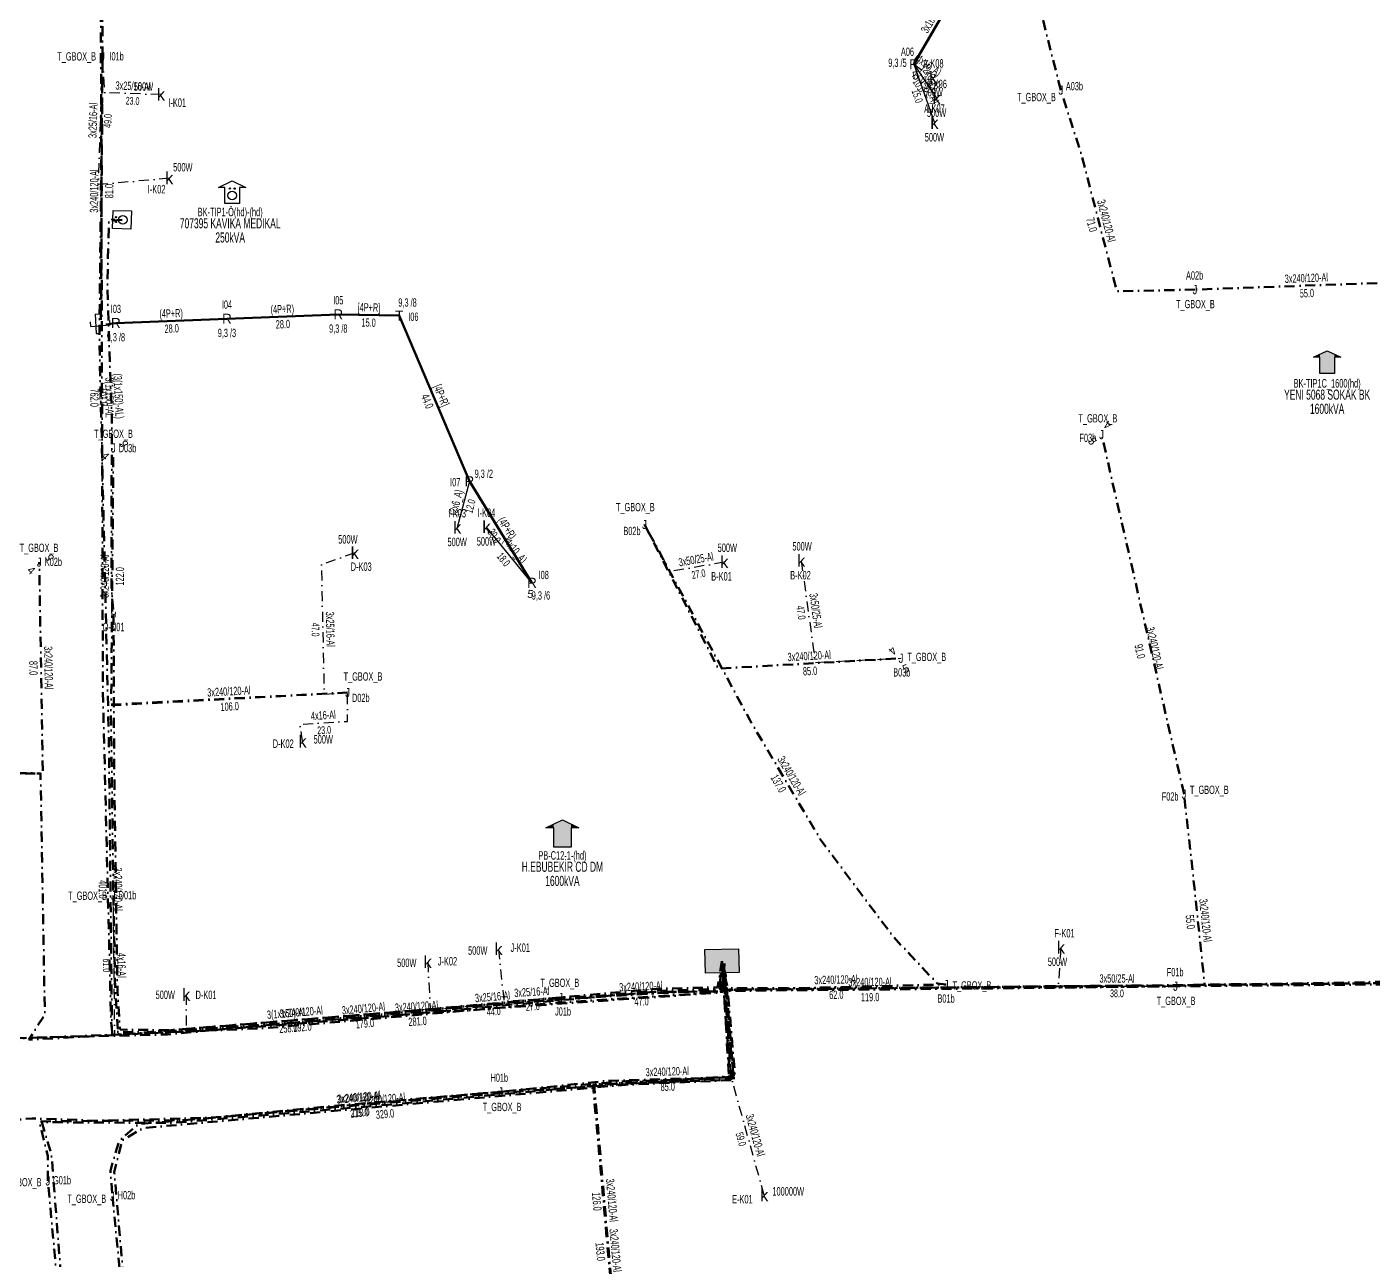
# Model space of a CAD drawing. Header units: millimetres. Extents: x 563565 to 566167, y 4094172 to 4096697.
# Drawn here: x 564197.9 to 564530.9, y 4095057.3 to 4095362.3 of the extents above; entities that cross this region are included whole.
import ezdxf
from ezdxf.enums import TextEntityAlignment as Align

# ---------------------------------------------------------------- set-up
doc = ezdxf.new("R2010")
doc.units = ezdxf.units.MM
doc.linetypes.add('DASHDOT', pattern=[5, 2.5, -1.25, 0, -1.25])
for name, color, linetype, lineweight in [('DIREK_AG_MEVCUT', 120, 'Continuous', 25), ('DIREK_BOX_YENI', 5, 'Continuous', 25), ('HAT_ABONE_HAVAI_MEVCUT', 56, 'Continuous', 30), ('HAT_ABONE_YERALTI_MEVCUT', 56, 'DASHDOT', 30), ('HAT_ABONE_YERALTI_YENI', 30, 'DASHDOT', 30), ('HAT_AG_HAVAI_BYSK', 3, 'Continuous', 50), ('HAT_AG_HAVAI_MEVCUT', 126, 'Continuous', 50), ('HAT_AG_HAVAI_YENI', 3, 'Continuous', 50), ('HAT_BOX_YERALTI_YENI', 5, 'DASHDOT', 50), ('HAT_OG_YERALTI_MEVCUT', 48, 'DASHDOT', 70), ('HAT_OG_YERALTI_YENI', 1, 'DASHDOT', 70), ('KOFRE_ABONE_MEVCUT', 6, 'Continuous', 25), ('NODE_OG_YENI', 5, 'Continuous', 25), ('TRAFO_MEVCUT', 5, 'Continuous', 30), ('TRAFO_TADILAT_BYSK', 5, 'Continuous', 30), ('TRAFO_YENI', 5, 'Continuous', 30)]:
    doc.layers.add(name, color=color, linetype=linetype, lineweight=lineweight)
doc.layers.add('DIREK_AG_TADILAT_BYSK', color=3, linetype='Continuous')
doc.layers.add('NIA_AG', color=5, linetype='Continuous')
doc.styles.add('Direk', font='B_CAD')
doc.styles.get("Standard").update_dxf_attribs({"font": 'Arial'})

# ---------------------------------------------------------------- blocks, each defined once
blk = doc.blocks.new('AG_NIA', base_point=(-64.4296, 129.8924))
at = {"layer": 'NIA_AG'}
for p, q in [((-64.429604, 132.292432), (-65.529604, 132.292432)), ((-64.429604, 127.492432), (-64.429604, 132.292432)), ((-64.429604, 127.492432), (-65.529604, 127.492432))]:
    blk.add_line(p, q, dxfattribs=at)
blk = doc.blocks.new('YENI_BINA_KARE')
blk.add_hatch(color=5).paths.add_polyline_path([(-2.25, -2.25), (2.25, -2.25), (2.25, 2.25), (-2.25, 2.25)])
at = {"layer": 'TRAFO_TADILAT_BYSK', "linetype": 'Continuous'}
for p, q in [((-2.25, -2.25), (-2.25, 2.25)), ((-2.25, 2.25), (2.25, 2.25)), ((0, 1.8), (0, 2.7)), ((2.25, 2.25), (2.25, -2.25)), ((2.25, -2.25), (-2.25, -2.25))]:
    blk.add_line(p, q, dxfattribs=at)
blk = doc.blocks.new('YENI_BETKOSK')
at = {"layer": 'TRAFO_YENI', "linetype": 'Continuous'}
for p, q in [((-3.4, 2), (0, 3.6)), ((0, 3.6), (3.4, 2)), ((-1.8, 2), (-3.4, 2)), ((-1.8, -2), (-1.8, 2)), ((3.4, 2), (1.8, 2)), ((1.8, 2), (1.8, -2)), ((1.8, -2), (-1.8, -2))]:
    blk.add_line(p, q, dxfattribs=at)
for points in [[(-1.8, 2.752941), (0, -2), (0, 3.6)], [(0, -2), (0, 3.6), (1.8, -2)], [(0, 3.6), (1.8, -2), (1.8, 2.752941)], [(-3.4, 2), (-1.8, 2), (-1.8, 2.752941)], [(-1.8, -2), (-1.8, 2.752941), (0, -2)], [(1.8, 2), (1.8, 2.752941), (3.4, 2)]]:
    blk.add_solid(points, dxfattribs=at)
blk = doc.blocks.new('MEV_OZELBINA_KARE')
at = {"layer": 'TRAFO_MEVCUT', "linetype": 'Continuous'}
for p, q in [((-2.25, 2.25), (2.25, 2.25)), ((-2.25, -2.25), (-2.25, 2.25)), ((0, 1.8), (0, 2.7)), ((2.25, 2.25), (2.25, -2.25)), ((2.25, -2.25), (-2.25, -2.25))]:
    blk.add_line(p, q, dxfattribs=at)
for centre, radius in [((0, -0.215091), 1.049264), ((-0.592312, 1.488957), 0.15614), ((0.592312, 1.488957), 0.15614)]:
    blk.add_circle(centre, radius, dxfattribs=at)
blk = doc.blocks.new('MEV_MBK_OZEL')
at = {"layer": 'TRAFO_MEVCUT', "linetype": 'Continuous'}
for p, q in [((-3.4, 2), (0, 3.6)), ((0, 3.6), (3.4, 2)), ((-1.8, 2), (-3.4, 2)), ((-1.8, -2), (-1.8, 2)), ((1.8, 2), (1.8, -2)), ((3.4, 2), (1.8, 2)), ((1.8, -2), (-1.8, -2))]:
    blk.add_line(p, q, dxfattribs=at)
for centre, radius in [((0, 0), 1.049264), ((-0.592312, 1.704048), 0.15614), ((0.592312, 1.704048), 0.15614)]:
    blk.add_circle(centre, radius, dxfattribs=at)

msp = doc.modelspace()

# ---------------------------------------------------------------- linework, layer by layer
at = {"layer": 'HAT_ABONE_HAVAI_MEVCUT'}
for p, q in [((564417.34, 4095353.01), (564422.41, 4095338.52)), ((564417.34, 4095353.01), (564422.95, 4095344.6)), ((564307.33, 4095249.89), (564304.32, 4095238.43)), ((564322.82, 4095224.77), (564311.56, 4095238.55))]:
    msp.add_line(p, q, dxfattribs=at)
at = {"layer": 'HAT_ABONE_YERALTI_MEVCUT', "flags": 128}
msp.add_lwpolyline([(564417.34, 4095353.01), (564422.12, 4095349.67)], dxfattribs=at)
at = {"layer": 'HAT_ABONE_YERALTI_YENI', "flags": 128}
for points in [[(564233.08, 4095324.84), (564215.56298, 4095323.245169), (564216.551257, 4095354.878108)], [(564231.02, 4095345.52), (564217.097206, 4095346.010642), (564216.551257, 4095354.878108)], [(564370.42, 4095229.9), (564357.037922, 4095227.537594), (564350.672002, 4095239.205895)], [(564278.98, 4095232.14), (564270.707406, 4095229.263867), (564271.399929, 4095197.20006), (564277.216, 4095197.619)], [(564389.46, 4095230.22), (564392.930301, 4095205.049436), (564414.145431, 4095206.101887)], [(564266.06, 4095185.52), (564265.411806, 4095189.788606), (564277.184694, 4095190.481129), (564277.216, 4095197.619)], [(564237.27, 4095122.86), (564237.24589, 4095113.826635), (564219.586558, 4095112.857103), (564219.243, 4095147.447)], [(564314.563507, 4095134.170886), (564315.864225, 4095121.278708), (564329.929, 4095122.185)], [(564453.71, 4095134.56), (564453.084441, 4095125.073081), (564482.073, 4095124.973)], [(564297.023255, 4095130.974733), (564297.673556, 4095119.219215), (564328.733204, 4095121.830026), (564329.929, 4095122.185)], [(564380.303571, 4095073.276032), (564372.245672, 4095102.023131), (564370.176752, 4095126.5235), (564369.839, 4095131.222)]]:
    msp.add_lwpolyline(points, dxfattribs=at)
at = {"layer": 'HAT_AG_HAVAI_BYSK'}
for p in [(564274.9, 4095291.15), (564307.33, 4095249.89)]:
    msp.add_line(p, (564290, 4095290.861), dxfattribs=at)
at = {"layer": 'HAT_AG_HAVAI_MEVCUT'}
for p, q in [((564219.87, 4095289.01), (564247.35, 4095290.07)), ((564274.9, 4095291.15), (564247.35, 4095290.07)), ((564307.33, 4095249.89), (564322.82, 4095224.77))]:
    msp.add_line(p, q, dxfattribs=at)
at = {"layer": 'HAT_AG_HAVAI_YENI'}
msp.add_line((564432.67, 4095379.49), (564417.34, 4095353.01), dxfattribs=at)
at = {"layer": 'HAT_BOX_YERALTI_YENI', "flags": 128}
for points in [[(564216.551257, 4095354.878108), (564216.300929, 4095425.970911), (564246.100185, 4095427.231303)], [(564453.681704, 4095346.640562), (564442.582024, 4095390.209311), (564440.532061, 4095399.637189)], [(564216.551257, 4095354.878108), (564215.767837, 4095285.309548), (564218.149595, 4095184.883052), (564218.92953, 4095113.046604), (564256.902555, 4095114.602876), (564328.179792, 4095120.827962), (564370.133536, 4095123.623444), (564369.839, 4095131.222)], [(564219.87, 4095289.01), (564216.154374, 4095288.430146), (564216.551257, 4095354.878108)], [(564486.88089, 4095297.282513), (564467.562355, 4095296.861319), (564458.739614, 4095330.801862), (564453.681704, 4095346.640562)], [(564542.111925, 4095299.268399), (564486.88089, 4095297.282513)], [(564484.172498, 4095172.510363), (564463.78, 4095261.409)], [(564277.216, 4095197.619), (564218.7156, 4095194.649287), (564219.24965, 4095258.107692)], [(564425.317, 4095125.439), (564423.103379, 4095125.6698), (564412.34264, 4095137.069791), (564394.160441, 4095161.343856), (564376.722024, 4095190.837017), (564350.672002, 4095239.205895)], [(564350.672002, 4095239.205895), (564368.925228, 4095203.540785), (564414.145431, 4095206.101887)], [(564166.84, 4095178.083), (564201.779069, 4095177.538485), (564200.910096, 4095229.882613)], [(564277.216, 4095197.619), (564218.627916, 4095194.482205), (564219.243, 4095147.447)], [(564369.839, 4095131.222), (564369.516868, 4095123.435876), (564219.242188, 4095112.902604), (564198.334514, 4095111.746886), (564202.290342, 4095117.984924), (564201.225312, 4095177.62665), (564166.84, 4095178.083)], [(564482.073, 4095124.973), (564489.274928, 4095125.423083), (564485.943894, 4095156.752815), (564484.172498, 4095172.510363)], [(564219.243, 4095147.447), (564219.694659, 4095124.286898), (564220.396878, 4095113.051408), (564311.334125, 4095120.424698), (564370.437484, 4095124.403935), (564369.839, 4095131.222)], [(564203.047, 4095076.827), (564203.004012, 4095082.969164), (564200.926443, 4095091.556447), (564236.452864, 4095091.833456), (564323.471248, 4095099.236463), (564371.763342, 4095102.48164), (564369.839, 4095131.222)], [(564231.551767, 4094941.35704), (564219.476799, 4095078.971867), (564221.415863, 4095086.866628), (564226.594063, 4095089.893931), (564345.955992, 4095100.621703), (564372.797819, 4095101.795352), (564369.839, 4095131.222)], [(564369.839, 4095131.222), (564371.59009, 4095102.495265), (564341.119087, 4095101.536388), (564315.074158, 4095098.880768)], [(564369.839, 4095131.222), (564369.748724, 4095123.985914), (564329.929, 4095122.185)], [(564334.393691, 4094983.958636), (564348.256293, 4094985.369046), (564345.316249, 4095018.362876), (564337.911407, 4095100.634506), (564372.756376, 4095102.703426), (564370.687456, 4095126.877123), (564369.839, 4095131.222)], [(564337.65507, 4095042.304219), (564343.247115, 4095043.216301), (564338.238036, 4095100.578264), (564371.014085, 4095102.538293), (564372.538553, 4095102.538293), (564370.793043, 4095127.676842), (564369.839, 4095131.222)], [(564369.839, 4095131.222), (564370.863498, 4095124.058555), (564425.317, 4095125.439)], [(564369.839, 4095131.222), (564370.365045, 4095123.821314), (564442.600501, 4095124.513837), (564482.073, 4095124.973)], [(564329.929, 4095122.185), (564232.643348, 4095113.066623), (564195.911938, 4095112.166344), (564194.471491, 4095110.99598), (564152.676489, 4095102.915187)], [(564315.074158, 4095098.880768), (564245.33035, 4095092.583873), (564225.434169, 4095090.873341), (564220.662687, 4095086.732055), (564218.502016, 4095079.349762), (564219.014616, 4095072.996726)], [(564209.528921, 4095006.738359), (564203.047, 4095076.827)], [(564219.014616, 4095072.996726), (564227.76293, 4094984.946532)]]:
    msp.add_lwpolyline(points, dxfattribs=at)
at = {"layer": 'HAT_OG_YERALTI_MEVCUT', "flags": 128}
msp.add_lwpolyline([(564221.386359, 4095314.554999), (564218.131428, 4095314.370758), (564217.762945, 4095298.464584), (564218.500782, 4095274.718131), (564218.869265, 4095266.979992), (564218.749923, 4095223.336888), (564219.302647, 4095216.888439)], dxfattribs=at)
at = {"layer": 'HAT_OG_YERALTI_YENI', "flags": 128}
for points in [[(564308.682, 4095582.137), (564316.917383, 4095581.114775), (564319.658649, 4095597.078945), (564305.775049, 4095596.423672), (564282.368618, 4095595.400582), (564273.153839, 4095591.755625), (564215.159609, 4095587.985384), (564213.982984, 4095569.989945), (564215.639666, 4095455.757485), (564216.23551, 4095342.748988), (564216.642442, 4095198.357663), (564218.64821, 4095116.997378), (564218.966447, 4095113.736319), (564226.87068, 4095113.572501), (564255.129335, 4095115.128775), (564304.612143, 4095119.469357), (564352.869713, 4095123.808303), (564369.187345, 4095124.299285), (564369.839, 4095131.222)], [(564369.839, 4095131.222), (564370.352011, 4095124.033855), (564400.049101, 4095124.329758), (564451.66535, 4095124.997076), (564482.798385, 4095125.103101), (564490.045577, 4095125.394536), (564510.871043, 4095125.633909), (564544.630964, 4095126.299198), (564584.798656, 4095126.485573), (564660.760716, 4095127.198663), (564749.368378, 4095127.653647), (564815.02872, 4095128.793422), (564843.287235, 4095132.515646), (564849.643321, 4095133.57343), (564898.867831, 4095147.094978), (564979.349368, 4095169.495582), (565039.890069, 4095186.433674), (565086.670492, 4095199.341861), (565133.616697, 4095211.489828), (565191.086948, 4095227.610423), (565213.370251, 4095233.793183), (565232.533849, 4095245.535031), (565238.78625, 4095249.099484), (565275.406618, 4095275.967419), (565283.3556, 4095282.361384), (565295.94131, 4095293.688523), (565311.175159, 4095307.930282), (565336.38078, 4095330.930783), (565327.287482, 4095344.674626), (565368.801404, 4095367.102181), (565377.249568, 4095372.389952), (565368.863501, 4095431.080584), (565357.257281, 4095498.341869), (565353.5655, 4095516.676761), (565386.74106, 4095521.326955), (565450.956213, 4095530.902634), (565449.767, 4095536.37)], [(563911.264, 4095235.607), (563922.025868, 4095244.226686), (563941.959277, 4095226.162034), (564002.646366, 4095176.133491), (564030.307761, 4095154.004135), (564085.173701, 4095109.103117), (564102.589211, 4095093.682352), (564164.050557, 4095104.825682), (564194.608668, 4095110.731873), (564196.656397, 4095112.124328), (564222.744459, 4095113.107238), (564243.935771, 4095114.129983), (564280.741277, 4095116.996136), (564322.042403, 4095120.802264), (564343.620272, 4095122.763159), (564352.950159, 4095123.562864), (564369.178921, 4095123.684184), (564369.839, 4095131.222)], [(564219.302647, 4095216.888439), (564219.433133, 4095179.697341), (564220.267297, 4095123.477409), (564220.930175, 4095114.253671), (564233.011774, 4095114.089853), (564291.757051, 4095118.802233), (564354.014221, 4095124.368934), (564368.738842, 4095124.695946), (564369.839, 4095131.222)], [(564835.468, 4095165.456), (564826.018239, 4095161.949143), (564833.214321, 4095137.36253), (564841.010076, 4095132.831664), (564831.881713, 4095131.099274), (564813.758248, 4095129.033732), (564790.504243, 4095127.967646), (564678.782914, 4095127.102763), (564571.391502, 4095125.788588), (564459.006472, 4095124.764341), (564371.673381, 4095124.473259), (564369.916737, 4095124.180485), (564370.502285, 4095130.475125), (564369.839, 4095131.222)], [(564833.09, 4095136.66), (564837.775954, 4095134.222399), (564840.811777, 4095132.290512), (564822.912253, 4095129.88551), (564812.030604, 4095128.702722), (564740.608892, 4095128.016377), (564636.17213, 4095126.888371), (564524.9739, 4095125.653677), (564398.110212, 4095124.078918), (564370.184084, 4095124.191523), (564369.621057, 4095128.357921), (564369.839, 4095131.222)], [(563622.533, 4094970.467), (563621.130369, 4094958.499643), (563695.276663, 4094957.200351), (563698.308346, 4094985.26507), (563703.780017, 4094997.753232), (563711.109359, 4095004.083118), (563728.966303, 4095008.480724), (563744.424553, 4095010.812787), (563788.893, 4095018.527872), (563826.472538, 4095025.457432), (563868.530706, 4095032.111014), (563904.902235, 4095039.092546), (564030.510696, 4095060.477682), (564146.264489, 4095081.529601), (564170.51795, 4095088.6324), (564184.550309, 4095090.884507), (564199.143173, 4095092.305139), (564215.245739, 4095091.719591), (564243.205648, 4095092.451526), (564278.631292, 4095095.818426), (564346.199297, 4095101.517825), (564373.134498, 4095102.249759), (564371.231467, 4095124.35419), (564369.839, 4095131.222)], [(564234.45621, 4094723.648775), (564229.605893, 4094739.219546), (564210.112693, 4094821.190654), (564208.133195, 4094828.838716), (564196.494298, 4094849.249829), (564207.101532, 4094855.065379), (564221.593339, 4094863.00426), (564218.203389, 4094906.790513), (564211.419329, 4094987.589372), (564203.950338, 4095083.189715), (564201.516496, 4095091.35578), (564233.573599, 4095091.149236), (564284.426153, 4095095.430454), (564342.460408, 4095100.754599), (564372.12575, 4095101.858374), (564370.602004, 4095125.032911), (564369.839, 4095131.222)], [(564688.326, 4094978.679), (564682.704973, 4094978.147543), (564667.599316, 4095001.226027), (564655.364754, 4095012.650883), (564653.414342, 4095097.965833), (564650.977133, 4095126.956198), (564549.397028, 4095125.901952), (564467.013342, 4095125.113419), (564370.668723, 4095124.099852), (564369.880485, 4095129.73012), (564369.839, 4095131.222)]]:
    msp.add_lwpolyline(points, dxfattribs=at)

# ---------------------------------------------------------------- block references
at = {"layer": 'NIA_AG'}
for p, rotation in [((564216.027992, 4095288.377711), 274.358028), ((564214.873834, 4095288.814237), 182.243855)]:
    msp.add_blockref('AG_NIA', p, dxfattribs=dict(at, rotation=rotation))
at = {"layer": 'TRAFO_MEVCUT'}
msp.add_blockref('MEV_MBK_OZEL', (564248.654086, 4095320.573552), dxfattribs=at)
at = {"layer": 'TRAFO_MEVCUT', "rotation": 88.13232099999998}
msp.add_blockref('MEV_OZELBINA_KARE', (564221.386359, 4095314.554999), dxfattribs=at)
at = {"layer": 'TRAFO_YENI'}
msp.add_blockref('YENI_BETKOSK', (564519.581809, 4095278.555299), dxfattribs=at)
at = {"layer": 'TRAFO_YENI', "xscale": 1.199999999999999, "yscale": 1.199999999999999}
msp.add_blockref('YENI_BETKOSK', (564330.359701, 4095161.788121), dxfattribs=at)
at = {"layer": 'TRAFO_YENI', "xscale": 1.85, "yscale": 1.3, "rotation": 181.429107}
msp.add_blockref('YENI_BINA_KARE', (564369.839, 4095131.222), dxfattribs=at)

# ---------------------------------------------------------------- texts
at = {"layer": 'DIREK_AG_MEVCUT', "linetype": 'ByBlock', "width": 0.53}
for s, p in [('A06', (564415.736334, 4095356.120989)), ('9,3 /5', (564413.257387, 4095353.395308)), ('9,3 /2', (564310.909303, 4095251.736938)), ('I07', (564303.838983, 4095249.6394)), ('I08', (564325.736642, 4095226.704734)), ('9,3 /6', (564325.051858, 4095221.636009))]:
    msp.add_text(s, height=2.05, dxfattribs=at).set_placement(p, align=Align.MIDDLE_CENTER)
at = {"layer": 'DIREK_AG_MEVCUT', "linetype": 'ByBlock', "style": 'Direk'}
for p in [(564417.34, 4095353.01), (564307.33, 4095249.89), (564322.82, 4095224.77)]:
    msp.add_text('R', height=2.5, dxfattribs=at).set_placement(p, align=Align.MIDDLE_CENTER)
at = {"layer": 'DIREK_AG_MEVCUT', "color": 32, "style": 'Direk'}
for rotation, p in [(366.94664, (564417.678646, 4095350.230554)), (352.354784, (564322.447492, 4095221.99489))]:
    msp.add_text('5', height=2, rotation=rotation, dxfattribs=at).set_placement(p, align=Align.MIDDLE_CENTER)
at = {"layer": 'DIREK_AG_MEVCUT', "width": 0.53}
for s, p in [('I05', (564274.9, 4095294.65)), ('I03', (564219.87, 4095292.51)), ('I04', (564247.35, 4095293.57)), ('9,3 /8', (564274.9, 4095287.65)), ('9,3 /8', (564219.87, 4095285.51)), ('9,3 /3', (564247.35, 4095286.57))]:
    msp.add_text(s, height=2.05, dxfattribs=at).set_placement(p, align=Align.MIDDLE_CENTER)
at = {"layer": 'DIREK_AG_MEVCUT', "style": 'Direk'}
for p in [(564274.9, 4095291.15), (564219.87, 4095289.01), (564247.35, 4095290.07)]:
    msp.add_text('R', height=2.5, dxfattribs=at).set_placement(p, align=Align.MIDDLE_CENTER)
at = {"layer": 'DIREK_AG_TADILAT_BYSK', "width": 0.53}
for s, p in [('9,3 /8', (564292.033986, 4095294.093321)), ('I06', (564293.488597, 4095290.578705))]:
    msp.add_text(s, height=2.05, dxfattribs=at).set_placement(p, align=Align.MIDDLE_CENTER)
at = {"layer": 'DIREK_AG_TADILAT_BYSK', "style": 'Direk'}
msp.add_text('T', height=2.5, dxfattribs=at).set_placement((564290, 4095290.861), align=Align.MIDDLE_CENTER)
at = {"layer": 'DIREK_BOX_YENI', "width": 0.53}
for s, p in [('T_GBOX_B', (564210.169685, 4095354.966533)), ('I01b', (564220.049408, 4095354.991858)), ('A03b', (564457.046094, 4095347.605383)), ('T_GBOX_B', (564447.653891, 4095344.91194)), ('A02b', (564486.779859, 4095300.781055)), ('T_GBOX_B', (564486.984322, 4095293.700802)), ('T_GBOX_B', (564462.853365, 4095265.448552)), ('T_GBOX_B', (564219.279308, 4095261.631825)), ('F03b', (564460.368603, 4095260.626458)), ('D03b', (564222.749526, 4095258.078238)), ('T_GBOX_B', (564348.406986, 4095243.491099)), ('B02b', (564347.566937, 4095237.590788)), ('T_GBOX_B', (564200.851206, 4095233.42997)), ('K02b', (564204.409614, 4095229.940709)), ('T_GBOX_B', (564420.514854, 4095206.440242)), ('T_GBOX_B', (564281.007354, 4095201.590225)), ('B03b', (564414.337218, 4095202.607145)), ('D02b', (564280.462013, 4095196.310032)), ('F02b', (564480.722194, 4095171.922651)), ('T_GBOX_B', (564490.423988, 4095173.575218)), ('D01b', (564222.742536, 4095147.504005)), ('T_GBOX_B', (564212.861151, 4095147.373579)), ('F01b', (564481.969827, 4095128.471479)), ('T_GBOX_B', (564329.728755, 4095125.837314)), ('T_GBOX_B', (564431.69232, 4095125.188503)), ('B01b', (564425.29263, 4095121.939085)), ('T_GBOX_B', (564482.206506, 4095121.368774)), ('J01b', (564330.510376, 4095118.733623)), ('H01b', (564314.739277, 4095102.364711)), ('T_GBOX_B', (564315.435428, 4095095.122296)), ('T_GBOX_B', (564196.675932, 4095076.510678)), ('G01b', (564206.542694, 4095077.000561)), ('T_GBOX_B', (564212.669415, 4095072.425575)), ('H02b', (564222.500523, 4095073.310503))]:
    msp.add_text(s, height=2.05, dxfattribs=at).set_placement(p, align=Align.MIDDLE_CENTER)
at = {"layer": 'DIREK_BOX_YENI', "style": 'Direk', "width": 0.8}
for p in [(564216.551257, 4095354.878108), (564453.681704, 4095346.640562), (564486.88089, 4095297.282513), (564463.78, 4095261.409), (564219.24965, 4095258.107692), (564350.672002, 4095239.205895), (564200.910096, 4095229.882613), (564414.145431, 4095206.101887), (564277.216, 4095197.619), (564484.172498, 4095172.510363), (564219.243, 4095147.447), (564425.317, 4095125.439), (564482.073, 4095124.973), (564329.929, 4095122.185), (564315.074158, 4095098.880768), (564203.047, 4095076.827), (564219.014616, 4095072.996726)]:
    msp.add_text('J', height=2.25, dxfattribs=at).set_placement(p, align=Align.MIDDLE_CENTER)
at = {"layer": 'DIREK_BOX_YENI', "color": 32, "style": 'Direk'}
for s, rotation, p in [('4', 507.919591, (564465.267105, 4095263.78145)), ('5', 112.017827, (564221.845438, 4095259.157398)), ('5', 305.419592, (564461.498197, 4095259.786232)), ('4', 314.517826, (564217.253159, 4095256.144525)), ('5', 113.45109, (564203.478817, 4095230.996918)), ('4', 315.95109, (564198.963334, 4095227.870123)), ('4', 227.940412, (564412.066575, 4095207.977616)), ('5', 25.490603, (564415.350448, 4095203.57445))]:
    msp.add_text(s, height=2, rotation=rotation, dxfattribs=at).set_placement(p, align=Align.MIDDLE_CENTER)
at = {"layer": 'HAT_ABONE_HAVAI_MEVCUT', "lineweight": 30, "width": 0.53}
for s, rotation, p in [('(2x6_A)', 303.705787, (564420.852113, 4095349.276689, 282211.475)), ('(2x6_A)', 289.284762, (564420.677305, 4095346.045724, 282211.205)), ('(2x6_A)', 435.283511, (564305.002885, 4095244.375931, 282152.16)), ('(4x10_A)', 309.253161, (564317.848204, 4095232.197836, 282155.78))]:
    msp.add_text(s, height=2.05, rotation=rotation, dxfattribs=at).set_placement(p, align=Align.CENTER)
for s, rotation, p in [('10.0', 303.705787, (564419.437887, 4095348.333311, 282211.475)), ('15.0', 289.284762, (564419.072695, 4095345.484276, 282211.205)), ('12.0', 435.283511, (564306.647115, 4095243.944069, 282152.16)), ('18.0', 309.253161, (564316.531796, 4095231.122164, 282155.78))]:
    msp.add_text(s, height=1.9, rotation=rotation, dxfattribs=at).set_placement(p, align=Align.TOP_CENTER)
at = {"layer": 'HAT_ABONE_YERALTI_MEVCUT', "lineweight": 30, "width": 0.53}
msp.add_text('(4x10_A)', height=2.05, rotation=325.056276, dxfattribs=at).set_placement((564420.216856, 4095352.036758), align=Align.CENTER)
msp.add_text('17.0', height=1.9, rotation=325.056276, dxfattribs=at).set_placement((564419.243144, 4095350.643242), align=Align.TOP_CENTER)
at = {"layer": 'HAT_ABONE_YERALTI_YENI', "lineweight": 30, "width": 0.53}
for s, rotation, p in [('3x25/16-Al', 357.981722, (564224.088539, 4095346.614793)), ('3x25/16-Al', 88.210545, (564215.207533, 4095339.088181)), ('3x50/25-Al', 370.011562, (564363.581191, 4095229.555854)), ('3x50/25-Al', 277.849961, (564392.037185, 4095217.750811)), ('3x25/16-Al', 271.237297, (564271.903469, 4095213.250318)), ('4x16-Al', 3.366461, (564271.248337, 4095190.983401)), ('4x16-Al', 270.569061, (564220.264737, 4095130.160494)), ('3x50/25-Al', 359.802078, (564467.581502, 4095125.873007)), ('3x25/16-Al', 4.804872, (564313.132182, 4095121.371633)), ('3x25/16-Al', 3.688398, (564322.841763, 4095122.580271)), ('3x240/120-Al', 285.658345, (564377.093076, 4095087.878997))]:
    msp.add_text(s, height=2.05, rotation=rotation, dxfattribs=at).set_placement(p, align=Align.CENTER)
for s, rotation, p in [('23.0', 357.981722, (564224.028668, 4095344.915848)), ('49.0', 88.210545, (564216.906704, 4095339.035096)), ('27.0', 370.011562, (564363.876731, 4095227.88174)), ('47.0', 277.849961, (564390.353116, 4095217.518626)), ('47.0', 271.237297, (564270.203866, 4095213.213609)), ('23.0', 3.366461, (564271.348164, 4095189.286335)), ('61.0', 270.569061, (564218.564821, 4095130.143609)), ('38.0', 359.802078, (564467.57563, 4095124.173017)), ('44.0', 4.804872, (564313.274578, 4095119.677607)), ('27.0', 3.688398, (564322.951124, 4095120.883792)), ('59.0', 285.658345, (564375.456166, 4095087.420166))]:
    msp.add_text(s, height=1.9, rotation=rotation, dxfattribs=at).set_placement(p, align=Align.TOP_CENTER)
at = {"layer": 'HAT_AG_HAVAI_BYSK', "lineweight": 30, "width": 0.53}
for rotation, p in [(358.901833, (564282.466059, 4095291.855123)), (292.928265, (564299.447613, 4095270.70642, 282144.999768))]:
    msp.add_text('[4P+R]', height=2.05, rotation=rotation, dxfattribs=at).set_placement(p, align=Align.CENTER)
for s, rotation, p in [('15.0', 358.901833, (564282.433478, 4095290.155435)), ('44.0', 292.928265, (564297.881924, 4095270.044137, 282144.999768))]:
    msp.add_text(s, height=2.05, rotation=rotation, dxfattribs=at).set_placement(p, align=Align.TOP_CENTER)
at = {"layer": 'HAT_AG_HAVAI_MEVCUT', "lineweight": 30, "width": 0.53}
for rotation, p in [(2.209004, (564233.577237, 4095290.389368, 282123.675)), (2.244928, (564261.091704, 4095291.459348, 282137.45)), (301.659649, (564315.798504, 4095237.776141, 282161.41))]:
    msp.add_text('(4P+R)', height=2.05, rotation=rotation, dxfattribs=at).set_placement(p, align=Align.CENTER)
for s, rotation, p in [('28.0', 2.209004, (564233.642763, 4095288.690632, 282123.675)), ('28.0', 2.244928, (564261.158296, 4095289.760652, 282137.45)), ('30.0', 301.659649, (564314.351496, 4095236.883859, 282161.41))]:
    msp.add_text(s, height=2.05, rotation=rotation, dxfattribs=at).set_placement(p, align=Align.TOP_CENTER)
at = {"layer": 'HAT_AG_HAVAI_YENI', "lineweight": 30, "width": 0.53}
msp.add_text('3x16/16+25_AER', height=2.05, rotation=419.93227, dxfattribs=at).set_placement((564424.269381, 4095366.67587, 282208.67), align=Align.CENTER)
at = {"layer": 'HAT_BOX_YERALTI_YENI', "lineweight": 30, "width": 0.53}
for rotation, p in [(89.657785, (564215.502831, 4095321.659204)), (284.571369, (564463.973644, 4095314.045439)), (362.059239, (564514.465864, 4095299.124907)), (89.517825, (564218.132655, 4095226.385643)), (282.549539, (564475.916152, 4095208.395653)), (270.951088, (564202.194466, 4095203.724658)), (3.241554, (564391.487266, 4095205.669976)), (363.064405, (564247.876346, 4095196.899238)), (300.594545, (564386.172904, 4095176.523052)), (270.622041, (564219.389512, 4095148.974056)), (276.068993, (564488.454647, 4095141.177816)), (362.589002, (564349.800298, 4095123.934767)), (1.451745, (564398.068581, 4095125.59829)), (0.549279, (564406.474625, 4095125.017536)), (4.635463, (564265.796808, 4095117.585273)), (365.354794, (564281.206681, 4095118.47228)), (364.009502, (564294.320095, 4095119.017159)), (361.802419, (564356.327853, 4095102.865406)), (4.862676, (564279.890003, 4095096.3819)), (365.159024, (564280.125822, 4095096.578877)), (5.135716, (564286.198939, 4095096.104405)), (274.99064, (564341.589353, 4095071.971226)), (275.143038, (564342.460406, 4095059.574887))]:
    msp.add_text('3x240/120-Al', height=2.05, rotation=rotation, dxfattribs=at).set_placement(p, align=Align.CENTER)
for s, rotation, p in [('81.0', 89.657785, (564217.2028, 4095321.64905)), ('71.0', 284.571369, (564462.328325, 4095313.617743)), ('55.0', 362.059239, (564514.52695, 4095297.426005)), ('122.0', 89.517825, (564219.832595, 4095226.371336)), ('91.0', 282.549539, (564474.256768, 4095208.026271)), ('87.0', 270.951088, (564200.4947, 4095203.69644)), ('85.0', 3.241554, (564391.583394, 4095203.972696)), ('106.0', 363.064405, (564247.967225, 4095195.201669)), ('137.0', 300.594545, (564384.709561, 4095175.657821)), ('401.0', 270.622041, (564217.689613, 4095148.9556)), ('55.0', 276.068993, (564486.764175, 4095140.998082)), ('47.0', 362.589002, (564349.877089, 4095122.236502)), ('62.0', 1.451745, (564398.11165, 4095123.898836)), ('119.0', 0.549279, (564406.490922, 4095123.317614)), ('192.0', 4.635463, (564265.934195, 4095115.890834)), ('179.0', 365.354794, (564281.365329, 4095116.779699)), ('281.0', 364.009502, (564294.438962, 4095117.32132)), ('85.0', 361.802419, (564356.381323, 4095101.166247)), ('215.0', 4.862676, (564280.034108, 4095094.688019)), ('110.0', 365.159024, (564280.278686, 4095094.885764)), ('329.0', 5.135716, (564286.351115, 4095094.411229)), ('126.0', 274.99064, (564339.895798, 4095071.823338)), ('193.0', 275.143038, (564340.76725, 4095059.422495))]:
    msp.add_text(s, height=2.05, rotation=rotation, dxfattribs=at).set_placement(p, align=Align.TOP_CENTER)
at = {"layer": 'HAT_OG_YERALTI_MEVCUT', "lineweight": 30, "width": 0.53}
msp.add_text('(3(1x150)-AL)', height=2.05, rotation=272.726311, dxfattribs=at).set_placement((564219.534061, 4095270.889492), align=Align.CENTER)
msp.add_text('101.0', height=2.05, rotation=272.726311, dxfattribs=at).set_placement((564217.835986, 4095270.808631), align=Align.TOP_CENTER)
at = {"layer": 'HAT_OG_YERALTI_YENI', "lineweight": 30, "width": 0.53}
for s, rotation, p in [('762.0', 270.161474, (564215.588979, 4095270.55093)), ('258.0', 4.586285, (564262.452379, 4095115.598764))]:
    msp.add_text(s, height=2.05, rotation=rotation, dxfattribs=at).set_placement(p, align=Align.TOP_CENTER)
for rotation, p in [(270.161474, (564217.288973, 4095270.555721)), (4.586285, (564262.316447, 4095117.293321))]:
    msp.add_text('3(1x150)-AL', height=2.05, rotation=rotation, dxfattribs=at).set_placement(p, align=Align.CENTER)
at = {"layer": 'KOFRE_ABONE_MEVCUT', "linetype": 'ByBlock', "width": 0.6}
for s, p in [('A-K08', (564422.12, 4095352.17)), ('A-K06', (564422.95, 4095347.1)), ('A-K07', (564422.41, 4095341.02)), ('I-K03', (564304.32, 4095240.93)), ('I-K04', (564311.56, 4095241.05))]:
    msp.add_text(s, height=2.1, dxfattribs=at).set_placement(p, align=Align.CENTER)
for s, p in [('500W', (564226.716501, 4095347.510783)), ('I-K01', (564235.044108, 4095343.531591)), ('500W', (564236.441293, 4095327.559184)), ('I-K02', (564229.941648, 4095322.12406)), ('500W', (564277.277981, 4095235.514178)), ('500W', (564371.168143, 4095233.434876)), ('500W', (564389.661942, 4095233.789576)), ('D-K03', (564280.569842, 4095228.765822)), ('B-K01', (564369.721109, 4095226.364476)), ('B-K02', (564389.271169, 4095226.650424)), ('D-K02', (564261.275286, 4095184.983691)), ('500W', (564271.184191, 4095186.056309)), ('F-K01', (564454.606821, 4095138.096124)), ('J-K01', (564319.93794, 4095134.530847)), ('500W', (564291.848235, 4095130.77742)), ('J-K02', (564301.916892, 4095131.172046)), ('500W', (564309.406754, 4095133.812291)), ('500W', (564452.849503, 4095131.03729)), ('500W', (564232.087086, 4095122.869535)), ('D-K01', (564242.177493, 4095122.850464))]:
    msp.add_text(s, height=2.1, dxfattribs=at).set_placement(p, align=Align.MIDDLE_CENTER)
at = {"layer": 'KOFRE_ABONE_MEVCUT', "linetype": 'ByBlock', "style": 'Direk'}
for p in [(564422.12, 4095349.67), (564231.02, 4095345.52), (564422.95, 4095344.6), (564422.41, 4095338.52), (564233.08, 4095324.84), (564304.32, 4095238.43), (564311.56, 4095238.55), (564278.98, 4095232.14), (564389.46, 4095230.22), (564370.42, 4095229.9), (564266.06, 4095185.52), (564314.563507, 4095134.170886), (564453.71, 4095134.56), (564297.023255, 4095130.974733), (564237.27, 4095122.86)]:
    msp.add_text('k', height=3, dxfattribs=at).set_placement(p, align=Align.MIDDLE_CENTER)
at = {"layer": 'KOFRE_ABONE_MEVCUT', "linetype": 'ByBlock', "width": 0.6}
for p in [(564422.12, 4095347.17), (564422.95, 4095342.1), (564422.41, 4095336.02), (564304.32, 4095235.93), (564311.56, 4095236.05)]:
    msp.add_text('500W', height=2.1, dxfattribs=at).set_placement(p, align=Align.TOP_CENTER)
at = {"layer": 'KOFRE_ABONE_MEVCUT', "width": 0.6}
for s, p in [('100000W', (564386.236797, 4095074.240194)), ('E-K01', (564374.890426, 4095072.311869))]:
    msp.add_text(s, height=2.1, dxfattribs=at).set_placement(p, align=Align.MIDDLE_CENTER)
at = {"layer": 'KOFRE_ABONE_MEVCUT', "style": 'Direk'}
msp.add_text('k', height=3, dxfattribs=at).set_placement((564380.303571, 4095073.276032), align=Align.MIDDLE_CENTER)
at = {"layer": 'NODE_OG_YENI', "style": 'Direk'}
msp.add_text('M', height=1.4, dxfattribs=at).set_placement((564219.302647, 4095216.888439), align=Align.MIDDLE_CENTER)
at = {"layer": 'NODE_OG_YENI', "width": 0.6}
msp.add_text('O-N01', height=2.1, dxfattribs=at).set_placement((564219.302647, 4095214.888439), align=Align.TOP_CENTER)
at = {"layer": 'TRAFO_MEVCUT', "width": 0.6}
for s, height, p in [('BK-TIP1-Ö(hd)-(hd)', 2.1, (564248.152326, 4095315.431585)), ('707395 KAVIKA MEDIKAL', 2.5, (564248.152326, 4095312.431585)), ('250kVA', 2.5, (564248.152326, 4095308.931585))]:
    msp.add_text(s, height=height, dxfattribs=at).set_placement(p, align=Align.CENTER)
at = {"layer": 'TRAFO_YENI', "width": 0.6}
for s, height, p in [('BK-TIP1C_1600(hd)', 2.1, (564519.581809, 4095273.055299)), ('YENI 5068 SOKAK BK', 2.5, (564519.581809, 4095270.055299)), ('1600kVA', 2.5, (564519.581809, 4095266.555299)), ('PB-C12-1-(hd)', 2.1, (564330.359701, 4095156.288121)), ('H.EBUBEKİR CD DM', 2.5, (564330.359701, 4095153.288121)), ('1600kVA', 2.5, (564330.359701, 4095149.788121))]:
    msp.add_text(s, height=height, dxfattribs=at).set_placement(p, align=Align.CENTER)

doc.saveas('drawing.dxf')
